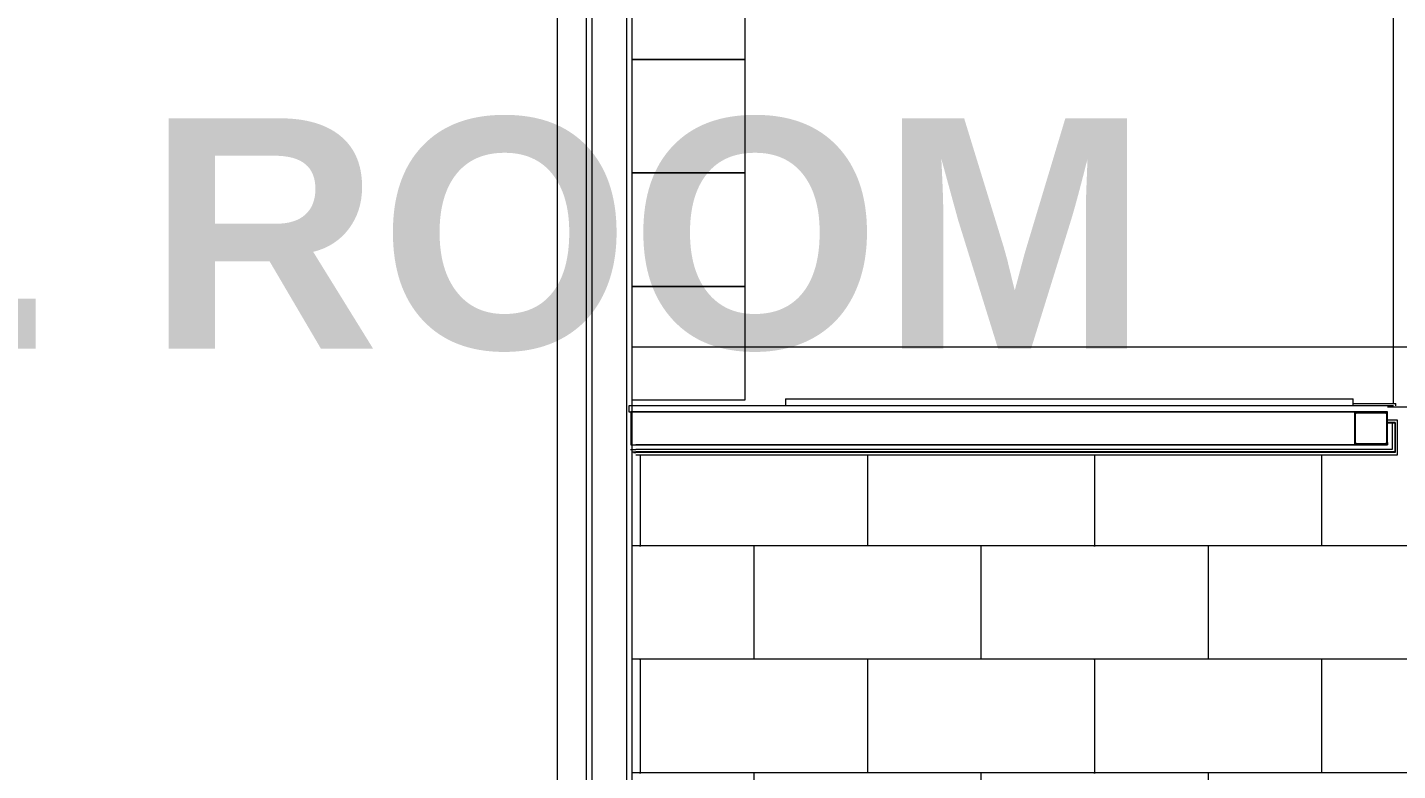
# Model space of a CAD drawing. Header units: inches. Extents: x 25369 to 33161, y -23509 to -20274.
# Drawn here: x 31173 to 31317.8, y -22729.9 to -22651.3 of the extents above; entities that cross this region are included whole.
import ezdxf

# ---------------------------------------------------------------- set-up
doc = ezdxf.new("R2010")
doc.units = ezdxf.units.IN
doc.header["$MEASUREMENT"] = 0
for name, color, linetype, lineweight in [('A-AREA', 32, 'Continuous', 70), ('A-FLOR', 192, 'Continuous', 13), ('A-FLOR-PATT', 8, 'Continuous', 13), ('A-GENM', 13, 'Continuous', 13), ('A-WALL', 113, 'Continuous', 13), ('A-WALL-PATT', 111, 'Continuous', 25), ('I-FURN', 30, 'Continuous', 13), ('I-WALL', 2, 'Continuous', 13), ('M-AREA-IDEN', 171, 'Continuous', 9), ('Q-SPCQ', 91, 'Continuous', 13), ('S-COLS', 52, 'Continuous', 13)]:
    doc.layers.add(name, color=color, linetype=linetype, lineweight=lineweight)
doc.styles.add('Arial_B', font='arialbd.ttf', dxfattribs={"height": 24.354149})
pattern_1 = [(0, (5929.126, 0), (61.44, 15.36), [2.534, -43.546, 2.534, -43.546, -245.76]), (0, (5929.126, 0), (61.44, 15.36), [-92.16, 2.534, -89.626, 2.534, -43.546, -107.52]), (0, (5929.126, 0), (61.44, 15.36), [-230.4, 2.534, -28.186, 2.534, -74.266]), (120, (5952.166, 7.68), (-44.02215, 45.528601), [2.534, -43.546, 2.534, -43.546, -245.76]), (120, (5952.166, 7.68), (-44.02215, 45.528601), [-92.16, 2.534, -89.626, 2.534, -43.546, -107.52]), (120, (5952.166, 7.68), (-44.02215, 45.528601), [-230.4, 2.534, -28.186, 2.534, -74.266]), (240, (5959.846, 38.4), (-17.41785, -60.888601), [2.534, -43.546, 2.534, -43.546, -245.76]), (240, (5959.846, 38.4), (-17.41785, -60.888601), [-92.16, 2.534, -89.626, 2.534, -43.546, -107.52]), (240, (5959.846, 38.4), (-17.41785, -60.888601), [-230.4, 2.534, -28.186, 2.534, -74.266])]

# ---------------------------------------------------------------- blocks, each defined once
blk = doc.blocks.new('Locker-Double Stacked - 12_ x 12_-11070-Overall Floor Plan')
at = {"layer": 'I-FURN', "color": 43, "lineweight": 9}
for p, q in [((6, 6), (-6, 6)), ((-6, 6), (-6, -6)), ((6, -6), (6, 6)), ((-6, -6), (6, -6))]:
    blk.add_line(p, q, dxfattribs=at)
blk = doc.blocks.new('Bradley-Washroom_Accessories-Mirrors-780_Custom - Bradley-Washroom_Accessories-Mirrors-780_Custom-177612-Overall Floor Plan')
at = {"layer": 'Q-SPCQ', "color": 43, "lineweight": 9}
for p, q in [((25324.02, -22690.55), (25384.02, -22690.55)), ((25324.02, -22690.55), (25324.02, -22691.3)), ((25384.02, -22691.3), (25324.02, -22691.3)), ((25384.02, -22691.3), (25384.02, -22690.55))]:
    blk.add_line(p, q, dxfattribs=at)
blk = doc.blocks.new('Shower Tile Threshold - Shower Tile Threshold-390141-Overall Floor Plan')
at = {"layer": 'A-GENM', "color": 43, "lineweight": 9}
blk.add_line((-42.375, -6), (12, -6), dxfattribs=at)
blk = doc.blocks.new('HSS-Hollow Structural Section-Column - HSS3-1_2X3-1_2X1_8-350765-Overall Floor Plan')
at = {"layer": 'S-COLS', "color": 7}
for p, q in [((-1.75, 1.518), (-1.75, -1.518)), ((-1.634, -1.518), (-1.634, 1.518)), ((1.518, 1.75), (-1.518, 1.75)), ((-1.518, 1.634), (1.518, 1.634)), ((1.634, 1.518), (1.634, -1.518)), ((1.75, -1.518), (1.75, 1.518)), ((1.518, -1.634), (-1.518, -1.634)), ((-1.518, -1.75), (1.518, -1.75))]:
    blk.add_line(p, q, dxfattribs=at)
for centre, radius, start, end in [((-1.518, 1.518), 0.232, 90, 180), ((-1.518, 1.518), 0.116, 90, 180), ((1.518, 1.518), 0.232, 360, 90), ((1.518, 1.518), 0.116, 0, 90), ((-1.518, -1.518), 0.232, 180, 270), ((-1.518, -1.518), 0.116, 180, 270), ((1.518, -1.518), 0.232, 270, 360), ((1.518, -1.518), 0.116, 270, 360)]:
    blk.add_arc(centre, radius, start, end, dxfattribs=at)
blk = doc.blocks.new('Locker Rooms and Restrooms_rvt-2-Overall Floor Plan')
at = {"layer": 'A-FLOR-PATT', "lineweight": 9}
h = blk.add_hatch(dxfattribs=at)
h.set_pattern_fill('FP_39', color=43, style=0, pattern_type=2)
h.set_pattern_definition([(180, (31333.767, -22730.126), (48, -23.996), [48, 0, 0, 0]), (270, (31309.767, -22718.13), (48, 3e-15), [11.998, -11.998]), (270, (31321.767, -22730.126), (48, 3e-15), [11.998, -11.998]), (270, (31297.767, -22730.126), (48, 3e-15), [11.998, -11.998]), (180, (31333.767, -22742.124), (48, -23.996), [48, 0, 0, 0]), (270, (31285.767, -22718.13), (48, 3e-15), [11.998, -11.998])])
h.paths.add_polyline_path([(25442.08, -22696.49), (25442.15, -22696.24), (25442.08, -22696.24)], flags=0)
h.paths.add_polyline_path([(25388.45, -22696.49), (25388.39, -22696.18), (25388.39, -22696.24)], flags=0)
h.paths.add_polyline_path([(25307.83, -22738.8), (25308.2, -22738.8), (25308.2, -22737.8), (25508.33, -22737.8), (25508.33, -22738.8), (25509.39, -22738.8), (25509.39, -22695.93), (25508.89, -22695.93), (25508.89, -22696.18), (25508.58, -22696.24), (25508.58, -22696.49), (25441.83, -22696.49), (25441.83, -22695.43), (25388.7, -22695.43), (25388.7, -22696.49), (25308.2, -22696.49), (25308.2, -22696.18), (25307.95, -22696.18), (25307.83, -22695.93), (25307.83, -22724.13)], flags=0)
at = {"layer": 'A-FLOR', "color": 43, "lineweight": 9}
blk.add_line((25388.27, -22691.05), (25388.27, -22647.93), dxfattribs=at)
at = {"layer": 'A-WALL', "color": 7}
for p, q in [((25388.39, -22693.08), (25387.64, -22693.08)), ((25388.39, -22693.15), (25387.64, -22693.15)), ((25388.14, -22693.15), (25388.14, -22695.93)), ((25388.45, -22693.08), (25388.39, -22693.08)), ((25388.39, -22693.15), (25388.39, -22696.18)), ((25388.45, -22693.08), (25388.45, -22696.24)), ((25307.64, -22695.93), (25307.89, -22695.93)), ((25307.89, -22695.93), (25308.2, -22695.93)), ((25307.89, -22696.18), (25307.95, -22696.18)), ((25307.95, -22696.18), (25308.2, -22696.18)), ((25307.95, -22696.24), (25308.2, -22696.24)), ((25387.64, -22695.93), (25308.2, -22695.93)), ((25387.64, -22696.18), (25308.2, -22696.18)), ((25387.64, -22696.24), (25308.2, -22696.24)), ((25388.14, -22695.93), (25387.64, -22695.93)), ((25388.14, -22696.18), (25387.64, -22696.18)), ((25388.39, -22696.24), (25387.64, -22696.24)), ((25388.39, -22696.18), (25388.14, -22696.18)), ((25388.45, -22696.24), (25388.39, -22696.24))]:
    blk.add_line(p, q, dxfattribs=at)
at = {"layer": 'I-WALL', "color": 7}
for p, q in [((25324.02, -22691.3), (25307.45, -22691.3)), ((25307.45, -22691.3), (25307.45, -22691.93)), ((25387.64, -22691.3), (25384.02, -22691.3)), ((25307.45, -22691.93), (25384.37, -22691.93)), ((25384.37, -22691.93), (25307.67, -22691.93)), ((25307.67, -22691.93), (25307.67, -22695.43)), ((25387.64, -22691.93), (25387.41, -22691.93)), ((25387.41, -22691.93), (25387.64, -22691.93)), ((25387.64, -22692.16), (25387.64, -22691.93)), ((25388.45, -22692.83), (25387.64, -22692.83)), ((25388.7, -22692.83), (25388.45, -22692.83)), ((25388.7, -22696.49), (25388.7, -22692.83)), ((25307.67, -22695.43), (25384.37, -22695.43)), ((25384.37, -22695.43), (25308.2, -22695.43)), ((25387.41, -22695.43), (25387.64, -22695.43)), ((25387.64, -22695.43), (25387.41, -22695.43)), ((25387.64, -22695.43), (25387.64, -22695.2)), ((25387.64, -22695.2), (25387.64, -22695.43)), ((25308.2, -22696.49), (25387.64, -22696.49)), ((25387.64, -22696.49), (25388.45, -22696.49)), ((25388.45, -22696.49), (25388.7, -22696.49))]:
    blk.add_line(p, q, dxfattribs=at)
at = {"layer": 'I-WALL', "color": 43, "lineweight": 9}
for p, q in [((25384.02, -22691.05), (25388.52, -22691.05)), ((25388.27, -22691.3), (25387.64, -22691.3)), ((25388.52, -22691.3), (25388.52, -22691.05))]:
    blk.add_line(p, q, dxfattribs=at)
at = {"color": 43, "lineweight": 9}
for name, p, rotation in [('Locker-Double Stacked - 12_ x 12_-11070-Overall Floor Plan', (25313.77, -22648.68), 270), ('Locker-Double Stacked - 12_ x 12_-11070-Overall Floor Plan', (25313.77, -22660.68), 270), ('Locker-Double Stacked - 12_ x 12_-11070-Overall Floor Plan', (25313.77, -22672.68), 270), ('Locker-Double Stacked - 12_ x 12_-11070-Overall Floor Plan', (25313.77, -22684.68), 270), ('Shower Tile Threshold - Shower Tile Threshold-390141-Overall Floor Plan', (25399.64, -22697.43), 180)]:
    blk.add_blockref(name, p, dxfattribs=dict(at, rotation=rotation))
for name, p in [('Bradley-Washroom_Accessories-Mirrors-780_Custom - Bradley-Washroom_Accessories-Mirrors-780_Custom-177612-Overall Floor Plan', (0, 0)), ('HSS-Hollow Structural Section-Column - HSS3-1_2X3-1_2X1_8-350765-Overall Floor Plan', (25385.89, -22693.68))]:
    blk.add_blockref(name, p, dxfattribs=at)
blk = doc.blocks.new('Struct_Xcel_Sports Complex_rvt-2-Overall Floor Plan')
at = {"layer": 'A-FLOR', "color": 43, "lineweight": 9}
blk.add_line((25307.83, -22685.08), (25502.14, -22685.08), dxfattribs=at)

msp = doc.modelspace()

# ---------------------------------------------------------------- hatches: boundary and pattern name
at = {"layer": 'A-WALL-PATT', "lineweight": 9}
h = msp.add_hatch(dxfattribs=at)
h.set_pattern_fill('FP_17', color=253, style=0, pattern_type=2)
h.set_pattern_definition(pattern_1)
h.paths.add_polyline_path([(31232.08, -22787.3), (31232.7, -22787.3), (31232.7, -22561.18), (31232.08, -22561.18), (31232.08, -22786.55)], flags=0)
h.paths.add_polyline_path([(31232.08, -22557.55), (31232.7, -22557.55), (31232.7, -22369.55), (31232.08, -22369.55), (31232.08, -22556.93)], flags=0)
h = msp.add_hatch(dxfattribs=at)
h.set_pattern_fill('FP_17', color=253, style=0, pattern_type=2)
h.set_pattern_definition(pattern_1)
h.paths.add_polyline_path([(31236.33, -22787.3), (31236.95, -22787.3), (31236.93, -22768.76), (31236.33, -22768.76), (31236.33, -22786.55)], flags=0)
h.paths.add_polyline_path([(31236.93, -22767.96), (31236.95, -22767.96), (31236.95, -22369.55), (31236.33, -22369.55), (31236.33, -22767.96)], flags=0)

# ---------------------------------------------------------------- linework, layer by layer
at = {"layer": 'A-AREA', "color": 43, "lineweight": 9}
msp.add_line((31229.02, -22561.8), (31229.02, -22786.55), dxfattribs=at)
at = {"layer": 'A-WALL', "color": 7}
for p, q in [((31236.33, -22370.3), (31236.33, -22767.96)), ((31232.7, -22561.18), (31232.7, -22787.3))]:
    msp.add_line(p, q, dxfattribs=at)
at = {"layer": 'I-WALL', "color": 7}
for p, q in [((31236.95, -22767.96), (31236.95, -22370.3)), ((31232.08, -22561.8), (31232.08, -22786.55))]:
    msp.add_line(p, q, dxfattribs=at)

# ---------------------------------------------------------------- block references
at = {"color": 250, "lineweight": 5}
for name in ['Struct_Xcel_Sports Complex_rvt-2-Overall Floor Plan', 'Locker Rooms and Restrooms_rvt-2-Overall Floor Plan']:
    msp.add_blockref(name, (5929.13, 0), dxfattribs=at)

# ---------------------------------------------------------------- texts
at = {"layer": 'M-AREA-IDEN', "insert": (31179.08, -22660.91), "char_height": 24.354, "width": 260.928, "attachment_point": 2, "line_spacing_factor": 0.938532, "style": 'Arial_B'}
msp.add_mtext('MECH. ROOM', dxfattribs=at)

doc.saveas('drawing.dxf')
